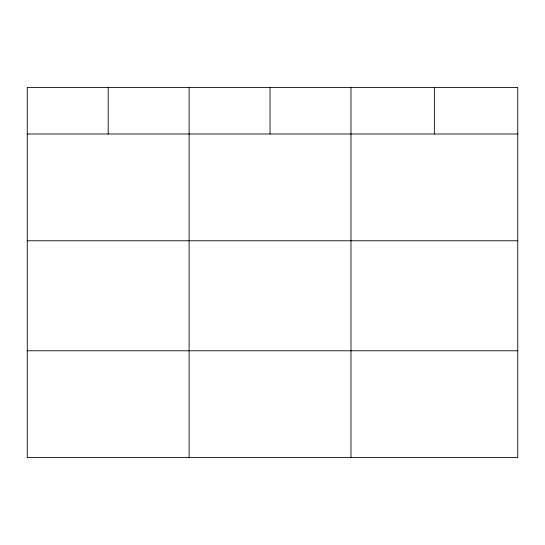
<?xml version="1.0" encoding="UTF-8"?>
<svg xmlns="http://www.w3.org/2000/svg" width="545" height="545" viewBox="0 0 545 545"><rect width="100%" height="100%" fill="white"/><g stroke="black" fill="none" stroke-linecap="round" stroke-linejoin="round"><path stroke-width="0.82" d="M517.75 240.774L517.75 87.438L27.25 87.438L27.25 457.562L517.75 457.562L517.75 240.774L27.25 240.774M27.25 133.995L517.75 133.995M27.25 350.782L517.75 350.782M434.365 87.438L434.365 133.995M350.98 87.438L350.98 457.562M270.048 87.438L270.048 133.995M189.115 87.438L189.115 457.562M108.183 87.438L108.183 133.995"/></g></svg>
